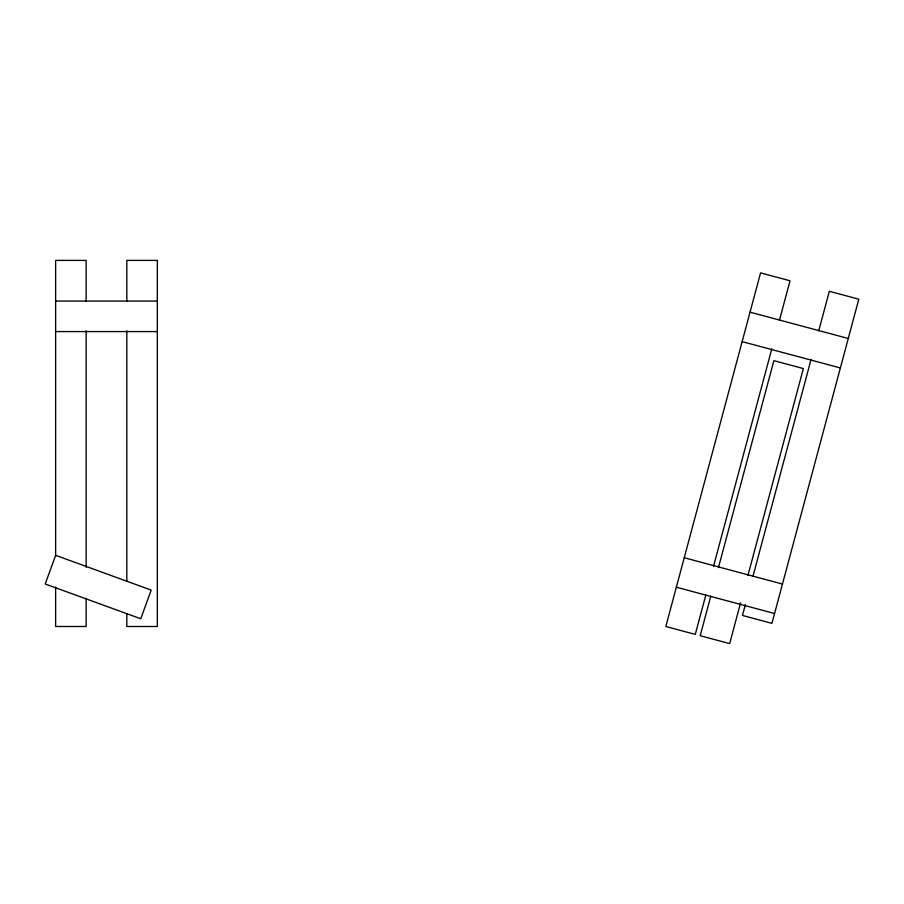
<?xml version="1.0" encoding="UTF-8"?>
<svg xmlns="http://www.w3.org/2000/svg" width="904" height="904" viewBox="0 0 904 904"><rect width="100%" height="100%" fill="white"/><g stroke="black" fill="none" stroke-linecap="round" stroke-linejoin="round"><path stroke-width="1.36" d="M705.854 594.956L695.278 634.393L665.819 626.495L760.569 272.872L790.039 280.76L779.474 320.208M713.505 566.39L771.813 348.774M710.77 596.222L700.193 635.715L729.664 643.603L740.613 602.765M718.431 567.633L773.892 360.662L803.362 368.561L747.902 575.532M745.393 604.561L742.466 615.454L771.937 623.353L858.8 299.19L829.33 291.291L818.741 330.785M753.055 575.961L811.08 359.397M55.63 301.066L157.33 301.066M55.63 331.576L157.33 331.576M750.037 312.162L848.268 338.48M742.139 341.633L840.37 367.951M684.238 557.734L782.468 584.063M676.339 587.204L774.57 613.522M126.82 301.224L126.82 260.397L157.33 260.397L157.33 626.495L126.82 626.495L126.82 613.827M126.82 330.796L126.82 581.441M86.14 301.224L86.14 260.397L55.63 260.397L55.63 556.096M86.14 330.796L86.14 567.362M86.14 598.335L86.14 626.495L55.63 626.495L55.63 587.069M55.63 555.316L45.2 583.984L140.764 618.765L151.194 590.097L55.63 555.316"/></g></svg>
